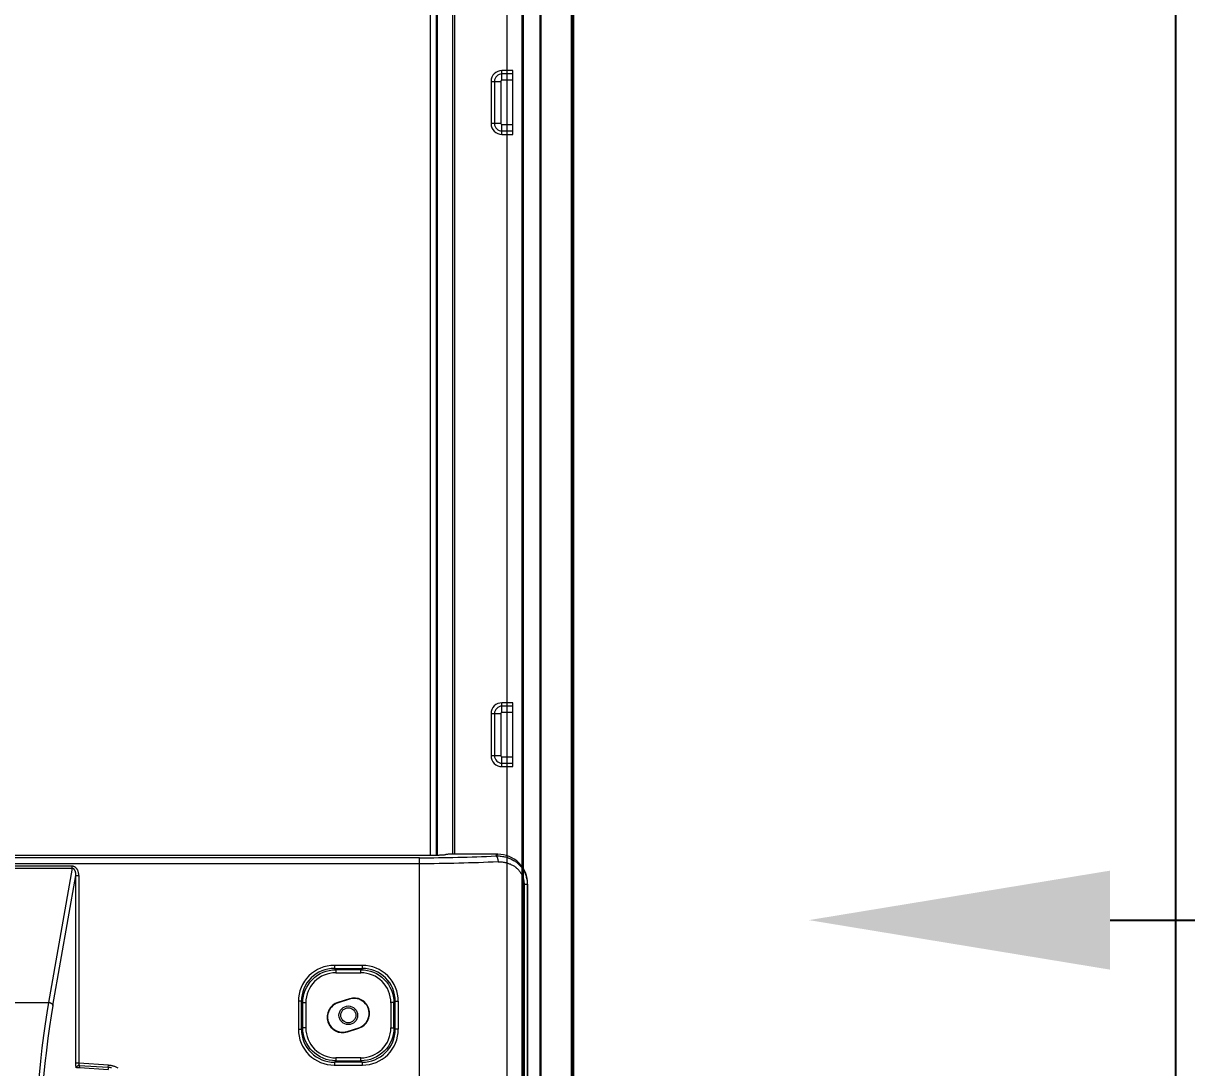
# Model space of a CAD drawing. Header units: millimetres. Extents: x -71336 to -35435, y -26189 to 22712.
# Drawn here: x -68406.3 to -68213.2, y -17253.3 to -17079.8 of the extents above; entities that cross this region are included whole.
import ezdxf
from ezdxf import colors
from ezdxf.entities.mleader import LeaderData, LeaderLine
from ezdxf.math import Vec2, Vec3

# ---------------------------------------------------------------- set-up
doc = ezdxf.new("R2010")
doc.units = ezdxf.units.MM
doc.linetypes.add('AM_ISO02W050x2', pattern=[3.75, 3, -0.75])
doc.layers.add('SC - Equipment', color=7, linetype='Continuous', lineweight=13)
doc.layers.add('SC - Layout', color=252, linetype='Continuous')
doc.layers.add('SC - Text', color=7, linetype='Continuous')
doc.layers.add('SC - Xlines', color=252, linetype='Continuous', plot=False)
doc.styles.get("Standard").update_dxf_attribs({"font": 'arial.ttf', "height": 35})

# ---------------------------------------------------------------- blocks, each defined once
blk = doc.blocks.new('SONY FW-49XE8001 - BACK')
at = {"layer": 'SC - Equipment', "color": 251, "true_color": 0x636466, "transparency": 33554495}
for points in [[(-546.71, 7.3, -0.349751), (-547.01, 7.06, -0.414221), (-548.01, 8.06), (-548.01, 639.46, -0.414141), (-547.71, 639.76), (-547.42, 639.76, -0.184459), (-546.12, 639.18), (-528.09, 621.15, 0.198958), (-527.88, 621.06), (527.57, 621.06, 0.199415), (527.78, 621.15), (545.81, 639.18, -0.198938), (547.28, 639.76, 0.199), (546.01, 639.24), (527.78, 621.01, 0.19808), (527.69, 620.8), (527.69, 358.21)], [(546.41, 7.29, 0.339074), (546.69, 7.06, 0.414307), (547.69, 8.06), (547.69, 639.46, 0.414035), (547.4, 639.76), (547.09, 639.76, 0.414129), (547.4, 640.06, 0.414235), (546.39, 641.06), (-546.7, 641.06, 0.414203), (-547.71, 640.06, 0.394513), (-547.43, 639.76)], [(525.18, 358.02), (525.18, 614.08, 0.415584), (520.21, 619.05), (-520.52, 619.05, 0.415538), (-525.49, 614.08), (-525.49, 358.02)], [(524.02, 358.02), (524.02, 613.91), (525.02, 613.91, 0.413697), (520.04, 618.88), (-520.35, 618.88, 0.413723), (-525.33, 613.91), (-524.33, 613.91), (-524.33, 358.02)], [(537.69, 487.8), (535.89, 487.8, 0.414208), (534.66, 486.56), (534.66, 479.56, 0.414198), (535.89, 478.32), (537.69, 478.32)], [(537.69, 382.8), (535.89, 382.8, 0.414189), (534.66, 381.56), (534.66, 374.56, 0.414244), (535.89, 373.32), (537.69, 373.32)], [(540.16, 353.25, 0.416169), (535.19, 358.21), (527.23, 358.21), (527.21, 358.21), (527.15, 358.21), (527.08, 358.2), (527.01, 358.2), (526.94, 358.2), (526.87, 358.19), (526.81, 358.19), (526.76, 358.19), (526.7, 358.18), (526.66, 358.17), (526.62, 358.17), (526.59, 358.16), (526.56, 358.14), (526.53, 358.13), (526.49, 358.12), (526.45, 358.11), (526.39, 358.1), (526.39, 358.09), (526.28, 358.08), (526.17, 358.06), (526.1, 358.06), (526.06, 358.05), (525.93, 358.04), (525.81, 358.03), (525.68, 358.03), (525.55, 358.03), (525.42, 358.02), (525.3, 358.02), (-525.61, 358.02)], [(522.2, 357.62, 0.011782), (534.89, 357.93), (535.07, 357.93), (535.09, 357.93), (535.27, 357.93), (535.44, 357.92), (535.62, 357.91), (535.79, 357.89), (535.97, 357.86), (536.14, 357.83), (536.31, 357.8), (536.48, 357.75), (536.64, 357.71), (536.8, 357.66), (536.9, 357.62), (537.05, 357.57), (537.21, 357.5), (537.37, 357.43), (537.52, 357.36), (537.67, 357.28), (537.81, 357.19), (537.95, 357.1), (538.09, 357.01), (538.23, 356.92), (538.36, 356.81), (538.48, 356.71), (538.6, 356.6), (538.63, 356.58), (538.74, 356.47), (538.86, 356.35), (538.97, 356.23), (539.07, 356.1), (539.17, 355.98), (539.27, 355.84), (539.36, 355.71), (539.44, 355.58), (539.52, 355.44), (539.6, 355.3), (539.67, 355.15), (539.73, 355.01), (539.79, 354.86), (539.85, 354.71), (539.9, 354.56), (539.94, 354.4), (539.98, 354.25), (540.02, 354.09), (540.05, 353.93), (540.06, 353.85), (540.08, 353.69), (540.09, 353.52), (540.1, 353.36), (540.11, 353.2), (540.11, 10.79)], [(535.26, 356.94, -0.011528), (522.2, 356.63), (-522.51, 356.63, -0.011714), (-535.57, 356.94)], [(442.53, 333.61), (460.61, 333.61), (460.63, 333.61), (460.69, 333.6), (460.75, 333.59), (460.81, 333.57), (460.86, 333.56), (460.91, 333.54), (460.96, 333.51), (461.01, 333.49), (461.06, 333.46), (461.1, 333.43), (461.11, 333.43), (461.15, 333.4), (461.19, 333.36), (461.22, 333.33), (461.25, 333.29), (461.27, 333.26), (461.3, 333.22), (461.31, 333.18), (461.33, 333.15), (461.34, 333.11), (461.35, 333.08), (465.16, 354.67), (465.65, 354.67), (465.65, 323.52), (465.65, 323.48), (465.65, 323.44), (465.66, 323.4), (465.67, 323.36), (465.67, 323.32), (465.68, 323.29), (465.69, 323.25), (465.7, 323.22), (465.72, 323.18), (465.73, 323.14), (465.73, 323.14), (465.73, 323.14), (465.68, 323.13), (465.63, 323.12), (465.59, 323.11), (465.54, 323.1), (465.5, 323.08), (465.46, 323.06), (465.42, 323.04), (465.39, 323.02), (465.36, 323), (465.33, 322.97), (465.31, 322.94), (465.28, 322.91), (465.26, 322.88), (465.24, 322.85), (465.23, 322.82), (465.22, 322.79), (465.22, 322.76), (465.22, 322.76, -0.018132), (465.2, 322.86), (465.2, 322.88), (465.19, 322.94), (465.18, 323.01), (465.17, 323.06), (465.17, 323.12), (465.16, 323.19), (465.16, 323.26), (465.16, 323.32), (465.16, 323.39), (465.16, 323.45), (465.16, 323.52)], [(474.02, 319.49, 0.000001), (473.66, 319.49)]]:
    blk.add_lwpolyline(points, format="xyb", dxfattribs=at)
for points in [[(547.4, 639.76), (547.41, 639.76), (547.42, 639.76), (547.42, 639.75), (547.43, 639.74), (547.44, 639.72), (547.45, 639.7), (547.45, 639.68), (547.46, 639.64), (547.47, 639.61), (547.47, 639.58), (547.47, 639.55), (547.48, 639.52), (547.48, 639.49), (547.48, 639.46), (547.48, 8.06), (547.69, 8.06)], [(542.34, 635.06), (542.34, 8.26), (542.34, 8.23), (542.33, 8.2), (542.33, 8.17), (542.33, 8.14), (542.32, 8.11), (542.32, 8.08), (542.31, 8.05), (542.31, 8.03), (542.3, 8.01), (542.29, 7.99), (542.28, 7.98), (542.27, 7.97), (542.26, 7.97), (542.25, 7.96), (542.25, 635.06)], [(527.99, 620.8), (527.99, 358.21)], [(525.02, 358.02), (525.02, 613.91), (525.18, 614.08)], [(537.69, 486.74), (535.89, 486.74), (535.89, 488.36)], [(534.09, 486.56), (535.72, 486.56), (535.72, 479.56), (534.09, 479.56)], [(535.89, 477.76), (535.89, 479.38), (537.69, 479.38)], [(537.69, 381.74), (535.89, 381.74), (535.89, 383.36)], [(534.09, 381.56), (535.72, 381.56), (535.72, 374.56), (534.09, 374.56)], [(535.89, 372.76), (535.89, 374.39), (537.69, 374.39)], [(522.2, 78.77), (522.2, 357.62), (-522.51, 357.62)], [(535.19, 358.21), (534.89, 357.93), (534.92, 357.92), (534.94, 357.91), (534.96, 357.89), (534.98, 357.87), (535, 357.85), (535.02, 357.82), (535.05, 357.79), (535.07, 357.75), (535.1, 357.7), (535.12, 357.65), (535.14, 357.6), (535.16, 357.53), (535.18, 357.46), (535.2, 357.38), (535.22, 357.3), (535.23, 357.21), (535.24, 357.12), (535.25, 357.03), (535.26, 356.94), (535.37, 356.94), (535.51, 356.94), (535.66, 356.94), (535.81, 356.93), (535.95, 356.92), (536.1, 356.9), (536.24, 356.88), (536.38, 356.85), (536.52, 356.82), (536.66, 356.79), (536.8, 356.75), (536.85, 356.73), (536.98, 356.69), (537.11, 356.64), (537.24, 356.59), (537.37, 356.53), (537.49, 356.47), (537.62, 356.41), (537.73, 356.34), (537.85, 356.27), (537.96, 356.2), (538.07, 356.12), (538.18, 356.04), (538.22, 356.01), (538.32, 355.92), (538.42, 355.83), (538.51, 355.74), (538.6, 355.65), (538.69, 355.55), (538.77, 355.45), (538.85, 355.35), (538.93, 355.24), (539, 355.14), (539.07, 355.03), (539.13, 354.92), (539.19, 354.81), (539.24, 354.7), (539.29, 354.58), (539.34, 354.46), (539.38, 354.34), (539.42, 354.22), (539.45, 354.1), (539.48, 353.97), (539.51, 353.85), (539.51, 353.84), (539.53, 353.71), (539.55, 353.58), (539.56, 353.46), (539.56, 353.33), (539.57, 353.2), (539.57, 10.79)], [(-464.84, 355.87), (464.53, 355.87), (460.61, 333.61), (460.32, 331.86), (460.04, 330.03), (459.78, 328.1), (459.53, 326.06), (459.29, 323.86), (459.07, 321.57), (458.86, 319.19), (458.73, 317.42), (458.56, 314.84), (458.41, 312.21), (458.29, 309.54), (458.19, 306.83), (458.12, 304.06), (458.08, 301.25), (458.07, 298.38), (458.07, 298.25), (458.07, 137.87), (458.8, 137.87), (461.18, 137.9)], [(465.8, 322.79), (465.73, 323.14), (470.55, 322.82), (470.57, 323.2), (465.65, 323.52), (465.16, 323.52), (465.16, 354.67), (465.16, 354.7), (465.16, 354.79), (465.16, 354.87), (465.15, 354.96), (465.14, 355.04), (465.13, 355.11), (465.12, 355.19), (465.1, 355.26), (465.08, 355.33), (465.06, 355.4), (465.05, 355.43), (465.03, 355.48), (465.01, 355.53), (464.98, 355.58), (464.96, 355.62), (464.93, 355.66), (464.9, 355.69), (464.87, 355.72), (464.85, 355.74), (464.82, 355.77), (464.78, 355.8), (464.74, 355.82), (464.71, 355.83), (464.67, 355.85), (464.64, 355.86), (464.6, 355.86), (464.57, 355.87), (464.53, 355.87), (464.53, 356.22), (-464.84, 356.22)], [(465.65, 354.67), (465.65, 354.68), (465.65, 354.77), (465.64, 354.86), (465.63, 354.95), (465.62, 355.03), (465.6, 355.11), (465.59, 355.19), (465.59, 355.19), (465.57, 355.27), (465.54, 355.35), (465.52, 355.42), (465.49, 355.49), (465.46, 355.56), (465.43, 355.62), (465.39, 355.68), (465.37, 355.71), (465.33, 355.77), (465.29, 355.82), (465.25, 355.87), (465.21, 355.92), (465.17, 355.96), (465.12, 356), (465.08, 356.04), (465.03, 356.07), (464.98, 356.1), (464.93, 356.12), (464.91, 356.14), (464.85, 356.16), (464.8, 356.18), (464.75, 356.19), (464.69, 356.21), (464.64, 356.21), (464.59, 356.22), (464.53, 356.22)], [(540.16, 10.79), (540.16, 353.25)], [(540.16, 353.25), (540.11, 353.2), (539.57, 353.2)], [(510.56, 334.22), (510.58, 334.15)], [(461.35, 333.08), (461.06, 331.37), (460.79, 329.58), (460.53, 327.69), (460.28, 325.69), (460.27, 325.64), (460.03, 323.49), (459.81, 321.25), (459.61, 318.93), (459.47, 317.14), (459.3, 314.61), (459.15, 312.04), (459.03, 309.43), (458.93, 306.78), (458.86, 304.08), (458.82, 301.33), (458.8, 298.53), (458.8, 298.25)], [(508.66, 333.61), (508.68, 333.54)], [(510.23, 328.7), (510.21, 328.78)], [(512.13, 329.31), (512.11, 329.39)], [(465.24, 322.75), (465.25, 322.76), (465.27, 322.76), (465.29, 322.77), (465.3, 322.77), (465.32, 322.77), (465.33, 322.77), (465.35, 322.78), (465.36, 322.78), (465.38, 322.78), (465.39, 322.78), (465.43, 322.79), (465.47, 322.79), (465.51, 322.79), (465.55, 322.79), (465.59, 322.79), (465.64, 322.79), (465.68, 322.79), (465.68, 322.79), (465.72, 322.79), (465.76, 322.79), (465.8, 322.79), (470.53, 322.47)], [(471.09, 322.74), (470.98, 322.76), (470.88, 322.78), (470.77, 322.8), (470.66, 322.81), (470.55, 322.82), (470.53, 322.47)], [(470.57, 323.2), (470.69, 323.19), (470.81, 323.17), (470.94, 323.16), (471.06, 323.13), (471.18, 323.11), (471.23, 323.09), (471.35, 323.06), (471.47, 323.03), (471.58, 322.99), (471.7, 322.95), (471.81, 322.9), (471.92, 322.85), (472.03, 322.8), (472.13, 322.74)]]:
    blk.add_lwpolyline(points, dxfattribs=at)
for points in [[(535.89, 477.76), (537.69, 477.76), (537.69, 488.36), (535.89, 488.36, 0.414166), (534.09, 486.56), (534.09, 479.56, 0.414159)], [(535.89, 372.76), (537.69, 372.76), (537.69, 383.36), (535.89, 383.36, 0.414116), (534.09, 381.56), (534.09, 374.56, 0.414136)], [(512.49, 339.02, -0.414852), (517.95, 333.56), (517.45, 333.56), (517.45, 329.37), (517.95, 329.37), (517.95, 333.56), (518.18, 333.79), (518.68, 333.79), (518.68, 329.14), (518.18, 329.14), (518.18, 333.79, 0.41714), (512.72, 339.25), (512.72, 339.74), (508.07, 339.74), (508.07, 339.25, 0.417085), (502.61, 333.79), (502.84, 333.56, -0.414894), (508.3, 339.02), (508.3, 338.52), (512.49, 338.52)], [(510.56, 334.22), (508.66, 333.61, 0.999987), (510.23, 328.7), (512.13, 329.31, 0.99998)], [(510.21, 328.78), (512.11, 329.39, 1.000003), (510.58, 334.15), (508.68, 333.54, 1.000052)], [(512.49, 323.91), (512.49, 324.41), (508.3, 324.41), (508.3, 323.91, -0.414919), (502.84, 329.37), (502.84, 333.56), (503.34, 333.56), (503.34, 329.37), (502.84, 329.37), (502.61, 329.14), (502.61, 333.79), (502.11, 333.79), (502.11, 329.14), (502.61, 329.14, 0.417087), (508.07, 323.68), (508.07, 323.18), (512.72, 323.18), (512.72, 323.68, 0.417123), (518.18, 329.14), (517.95, 329.37, -0.4149)]]:
    blk.add_lwpolyline(points, format="xyb", close=True, dxfattribs=at)
for points in [[(508.3, 339.02), (508.07, 339.25), (512.72, 339.25), (512.49, 339.02)], [(512.49, 323.91), (512.72, 323.68), (508.07, 323.68), (508.3, 323.91)]]:
    blk.add_lwpolyline(points, close=True, dxfattribs=at)
for radius in [1.55, 1.25]:
    blk.add_circle((510.39, 331.46), radius, dxfattribs=at)
for centre, radius, start, end in [((535.89, 486.56), 0.178, 89.9452, 179.9234), ((535.89, 479.56), 0.179, 180.0127, 269.9873), ((535.89, 381.56), 0.178, 89.9353, 179.9507), ((535.89, 374.56), 0.179, 180.0135, 269.9922), ((508.05, 333.81), 5.94, 89.8265, 180.1737), ((508.29, 333.57), 4.95, 89.8251, 180.1763), ((512.5, 333.57), 4.95, 359.8258, 90.1728), ((512.74, 333.81), 5.94, 359.8243, 90.1756), ((508.05, 329.12), 5.94, 179.8244, 270.1756), ((508.29, 329.35), 4.95, 179.8241, 270.1745), ((512.5, 329.35), 4.95, 269.8251, 0.1763), ((512.74, 329.12), 5.94, 269.8244, 0.1756)]:
    blk.add_arc(centre, radius, start, end, dxfattribs=at)
blk = doc.blocks.new('SONY FW-49XE8001 - FRONT')
at = {"layer": 'SC - Equipment'}
blk.add_lwpolyline([(546.55, 7.36, 0.414163), (546.85, 7.06, 0.414203), (547.85, 8.06), (547.85, 639.46, 0.414213), (547.55, 639.76), (546.28, 639.76, 0.228583), (544.71, 639.01), (539.42, 632.35, 0.169509), (539.35, 632.16), (539.35, 23.24, 0.120586), (539.38, 23.1)], format="xyb", dxfattribs=at)
for points in [[(547.55, 639.76), (547.55, 8.06), (547.85, 8.06)], [(539.17, 23.16), (539.17, 22.86), (546.06, 9.59), (546.59, 9.86), (539.65, 23.24), (539.65, 632.16), (539.42, 632.35)]]:
    blk.add_lwpolyline(points, dxfattribs=at)
blk.add_lwpolyline([(536.89, 629.76), (-536.89, 629.76), (-536.89, 25.76), (536.89, 25.76)], close=True, dxfattribs=at)
blk = doc.blocks.new('*U172')
at = {"layer": 'SC - Xlines', "ltscale": 5}
blk.add_lwpolyline([(0, 1540), (0, -1540)], dxfattribs=at)
blk = doc.blocks.new('*U173')
at = {"layer": 'SC - Xlines', "color": 0, "linetype": 'ByBlock', "lineweight": -2, "transparency": 16777216}
for p in [(-100, 0), (0, 0)]:
    blk.add_blockref('*U172', p, dxfattribs=at)

msp = doc.modelspace()

# ---------------------------------------------------------------- linework, layer by layer
at = {"layer": 'SC - Layout', "linetype": 'AM_ISO02W050x2', "ltscale": 5}
msp.add_lwpolyline([(-69510.749, -16834.968), (-68215.049, -16834.968), (-68215.049, -18768.854), (-69510.749, -18768.854)], close=True, dxfattribs=at)

# ---------------------------------------------------------------- block references
at = {"layer": 'SC - Equipment'}
for name, p in [('SONY FW-49XE8001 - BACK', (-68862.744, -17576.031)), ('SONY FW-49XE8001 - FRONT', (-68862.899, -17576.031))]:
    msp.add_blockref(name, p, dxfattribs=at)
at = {"layer": 'SC - Xlines', "ltscale": 5, "xscale": -1}
msp.add_blockref('*U173', (-68315.049, -17228.854), dxfattribs=at)

# ---------------------------------------------------------------- leaders
at = {"layer": 'SC - Text'}
ml = msp.add_multileader_mtext('Standard', dxfattribs=at)
ml.set_content('49" Display & Wall-Mount Bracket\\PSony FW-49XE8001 & Chief MSM1U', color=256)
ml.set_leader_properties()
ml.build(insert=Vec2(0, 0))
ml.multileader.update_dxf_attribs({"has_dogleg": 0, "text_left_attachment_type": 2, "text_right_attachment_type": 2, "dogleg_length": 0.36, "arrow_head_size": 50})
ctx = ml.context
ctx.base_point, ctx.char_height, ctx.arrow_head_size, ctx.landing_gap_size, ctx.plane_origin = Vec3(-66411.354, -17228.854), 50, 50, 10, Vec3(-68275.902, -17228.764)
ctx.left_attachment, ctx.right_attachment = 2, 2
notes = []
notes.append((ctx, [(0, (1, 1, 0), (-66411.714, -17228.854), (1, 0), 0.36, [(0, [(-68275.902, -17228.764)], 0, [])])]))
ctx.mtext.insert, ctx.mtext.flow_direction = Vec3(-66401.354, -17153.985), 5
for ctx, leaders in notes:
    for number, flags, end, landing, length, lines in leaders:
        leader = LeaderData()
        leader.index, (leader.has_last_leader_line, leader.has_dogleg_vector, leader.attachment_direction) = number, flags
        leader.last_leader_point, leader.dogleg_vector, leader.dogleg_length = Vec3(end), Vec3(landing), length
        for number, points, colour, breaks in lines:
            line = LeaderLine()
            line.index, line.vertices, line.color, line.breaks = number, Vec3.list(points), colors.encode_raw_color(colour), breaks
            leader.lines.append(line)
        ctx.leaders.append(leader)

doc.saveas('drawing.dxf')
